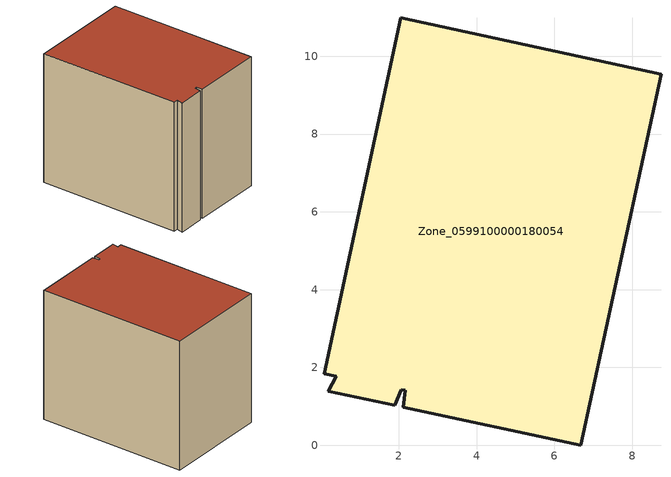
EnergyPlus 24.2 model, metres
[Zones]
Zone_0599100000180054
 floor ground (C_G): 2.06,1.43 1.9,1.02 0.18,1.39 0.38,1.77 0.09,1.83 2.05,10.99 8.74,9.54 6.68,0 2.11,0.98 2.17,1.41 z0
 wall outside (C_F): 6.68,0 8.74,9.54 2.05,10.99 0.09,1.83 0.38,1.77 0.18,1.39 1.9,1.02 2.06,1.43 2.17,1.41 2.11,0.98 6.68,0 z0:8.56
 roof outside (C_R): 1.9,1.02 2.06,1.43 2.17,1.41 2.11,0.98 6.68,0 8.74,9.54 2.05,10.99 0.09,1.83 0.38,1.77 0.18,1.39 z8.56
[BUILDING]
Pand.0599100000180054: North Axis=0; Terrain=City; Loads Convergence Tolerance Value=0.04; Temperature Convergence Tolerance Value=0.4; Solar Distribution=FullExterior; Maximum Number of Warmup Days=25; Minimum Number of Warmup Days=1
[Site:Location]
Rotterdam.The.Hague.AP_ZH_NLD Design_Conditions: Latitude=51.96; Longitude=4.45; Time Zone=1; Elevation=-4.5
[SITE:GROUNDTEMPERATURE:BUILDINGSURFACE]
18, 18, 18, 18, 18, 18, 18, 18, 18, 18, 18, 18
[MATERIAL] Thermal Absorptance=0.9; Solar Absorptance=0.7; Visible Absorptance=0.7
Name | Roughness | Thickness | Conductivity | Density | Specific Heat
G.TC.1975-1991 | MediumSmooth | 0.15 | 0.288461 | 540 | 1210
F.TC.1975-1991 | Rough | 0.3 | 0.230769 | 1920 | 840
R.TC.1975-1991 | MediumRough | 0.2 | 0.153846 | 1500 | 1000
[CONSTRUCTION]
C_G: G.TC.1975-1991
C_F: F.TC.1975-1991
C_R: R.TC.1975-1991
[ZONE]
Zone_0599100000180054: Type=1; Multiplier=1; Ceiling Height=Autocalculate; Volume=Autocalculate; Floor Area=autocalculate; Part of Total Floor Area=Yes
[ZONEINFILTRATION:DESIGNFLOWRATE]
Infil_Zone_0599100000180054: Zone or ZoneList or Space or SpaceList=Zone_0599100000180054; Schedule=AlwaysOn; Design Flow Rate Calculation Method=Flow/Area; Flow Rate per Floor Area=0.003; Constant Term Coefficient=1; Temperature Term Coefficient=0; Velocity Term Coefficient=0; Velocity Squared Term Coefficient=0
[HVACTEMPLATE:ZONE:IDEALLOADSAIRSYSTEM]
Zone_0599100000180054: Maximum Heating Supply Air Temperature=50; Minimum Cooling Supply Air Temperature=13; Maximum Heating Supply Air Humidity Ratio=0.0156; Minimum Cooling Supply Air Humidity Ratio=0.0077; Heating Limit=NoLimit; Cooling Limit=NoLimit; Dehumidification Control Type=ConstantSensibleHeatRatio; Cooling Sensible Heat Ratio=0.7; Dehumidification Setpoint=60; Humidification Control Type=None; Humidification Setpoint=30; Outdoor Air Method=None; Outdoor Air Flow Rate per Person=0.00944; Outdoor Air Flow Rate per Zone Floor Area=0; Outdoor Air Flow Rate per Zone=0; Demand Controlled Ventilation Type=None; Outdoor Air Economizer Type=NoEconomizer; Heat Recovery Type=None; Sensible Heat Recovery Effectiveness=0.7; Latent Heat Recovery Effectiveness=0.65
[ZONECONTROL:THERMOSTAT]
ThermostatControl_Zone_0599100000180054: Zone or ZoneList=Zone_0599100000180054; Control Type Schedule=DualSetpointControlType; Control 1=Thermostat_Zone_0599100000180054; Temperature Difference Between Cutout And Setpoint=0
[THERMOSTATSETPOINT:DUALSETPOINT]
Thermostat_Zone_0599100000180054: Heating Setpoint Temperature Schedule=HeatingSetpoint_Zone_0599100000180054; Cooling Setpoint Temperature Schedule=CoolingSetpoint_Zone_0599100000180054
[SCHEDULE:COMPACT]
HeatingSetpoint_Zone_0599100000180054: Through: 12/31, For: AllDays, Until: 24:00, 21
CoolingSetpoint_Zone_0599100000180054: Through: 12/31, For: AllDays, Until: 24:00, 24
DualSetpointControlType: Through: 12/31, For: AllDays, Until: 24:00, 4
AlwaysOn: Through: 12/31, For: AllDays, Until: 24:00, 1
